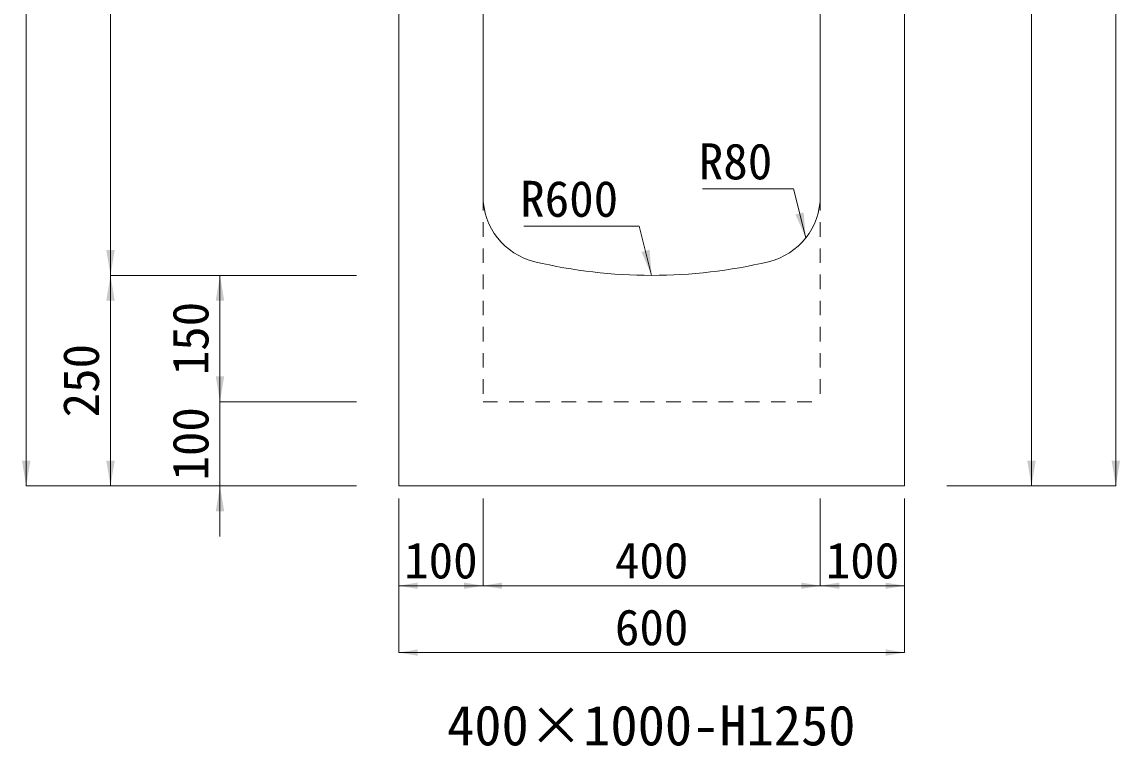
# Model space of a CAD drawing. Units: millimetres at full size. Extents: x -1934 to 78146, y -143454 to -112471.
# Drawn here: x 62826 to 64128, y -139928 to -139068 of the extents above; entities that cross this region are included whole.
import ezdxf
from ezdxf.enums import TextEntityAlignment as Align

# ---------------------------------------------------------------- set-up
doc = ezdxf.new("R2010")
doc.units = ezdxf.units.MM
doc.header["$LTSCALE"] = 23
doc.linetypes.add('USER3', pattern=[1.35, 0.75, -0.6])
for name, color, linetype, lineweight in [('0_2', 7, 'Continuous', 13), ('寸法線', 7, 'Continuous', 13), ('引出線', 4, 'Continuous', 13), ('本体', 2, 'Continuous', 13)]:
    doc.layers.add(name, color=color, linetype=linetype, lineweight=lineweight)
doc.styles.add('ＭＳ ゴシック', font='')
doc.styles.get('ＭＳ ゴシック').set_extended_font_data('MS Gothic')

# ---------------------------------------------------------------- blocks, each defined once
blk = doc.blocks.new('filled_arrow')
at = {"color": 0, "linetype": 'Continuous', "lineweight": -2}
blk.add_solid([(7.5, 1.25), (0, 0), (7.5, -1.25)], dxfattribs=at)

msp = doc.modelspace()

# ---------------------------------------------------------------- linework, layer by layer
at = {"layer": '寸法線'}
for p, q in [((62830.81, -138279.24), (62830.81, -139619.24)), ((64123.13, -139619.24), (64123.13, -138269.24)), ((62930.81, -138369.24), (62930.81, -139369.24)), ((64023.13, -139619.24), (64023.13, -138369.24)), ((62930.81, -139619.24), (62930.81, -139369.24)), ((63222.64, -139369.24), (62930.81, -139369.24)), ((63222.64, -139369.24), (62930.81, -139369.24)), ((63060.67, -139369.24), (63060.67, -139519.24)), ((63222.64, -139369.24), (63060.67, -139369.24)), ((63060.67, -139459.24), (63060.67, -139679.24)), ((63222.64, -139519.24), (63060.67, -139519.24)), ((63222.64, -139519.24), (63060.67, -139519.24)), ((63222.64, -139619.24), (62830.81, -139619.24)), ((63222.64, -139619.24), (62930.81, -139619.24)), ((63222.64, -139619.24), (63060.67, -139619.24)), ((63922.64, -139619.24), (64023.13, -139619.24)), ((63922.64, -139619.24), (64123.13, -139619.24))]:
    msp.add_line(p, q, dxfattribs=at)
at = {"layer": '寸法線', "lineweight": 9}
for p, q in [((63272.64, -139634.24), (63272.64, -139816.92)), ((63272.64, -139634.24), (63272.64, -139737.63)), ((63372.64, -139634.24), (63372.64, -139737.63)), ((63372.64, -139634.24), (63372.64, -139737.63)), ((63772.64, -139634.24), (63772.64, -139737.63)), ((63772.64, -139634.24), (63772.64, -139737.63)), ((63872.64, -139634.24), (63872.64, -139816.92)), ((63872.64, -139634.24), (63872.64, -139737.63)), ((63272.64, -139737.63), (63372.64, -139737.63)), ((63372.64, -139737.63), (63772.64, -139737.63)), ((63772.64, -139737.63), (63872.64, -139737.63)), ((63272.64, -139816.92), (63872.64, -139816.92))]:
    msp.add_line(p, q, dxfattribs=at)
at = {"layer": '引出線'}
for points in [[(63755.4, -139324.82), (63740.69, -139266.62), (63633, -139266.62)], [(63572.64, -139369.24), (63557.93, -139311.04), (63421, -139311.04)]]:
    msp.add_lwpolyline(points, dxfattribs=at)
at = {"layer": '本体', "lineweight": 20}
for p, q in [((63272.64, -139619.24), (63272.64, -138369.24)), ((63372.64, -139275.21), (63372.64, -138369.24)), ((63772.64, -139275.21), (63772.64, -138369.24)), ((63872.64, -139619.24), (63872.64, -138369.24)), ((63272.64, -139619.24), (63872.64, -139619.24))]:
    msp.add_line(p, q, dxfattribs=at)
at = {"layer": '本体', "linetype": 'USER3', "lineweight": 9}
for p, q in [((63372.64, -139275.21), (63372.64, -139519.24)), ((63772.64, -139275.21), (63772.64, -139519.24)), ((63372.64, -139519.24), (63772.64, -139519.24))]:
    msp.add_line(p, q, dxfattribs=at)
at = {"layer": '本体', "lineweight": 20}
for centre, radius, start, end in [((63452.64, -139275.21), 80, 180, 256.6576), ((63692.64, -139275.21), 80, 283.34225, 0), ((63572.64, -138769.24), 600, 256.6576, 283.34225)]:
    msp.add_arc(centre, radius, start, end, dxfattribs=at)

# ---------------------------------------------------------------- block references
at = {"layer": '寸法線', "xscale": 4, "yscale": 4}
for p, rotation in [((62930.81, -139369.24), 90), ((62930.81, -139369.24), 270), ((63060.67, -139369.24), 270), ((63060.67, -139519.24), 90), ((63060.67, -139519.24), 90), ((62830.81, -139619.24), 90), ((62930.81, -139619.24), 90), ((64023.13, -139619.24), 90), ((64123.13, -139619.24), 90), ((63060.67, -139619.24), 270)]:
    msp.add_blockref('filled_arrow', p, dxfattribs=dict(at, rotation=rotation))
at = {"layer": '寸法線', "lineweight": 9, "xscale": 3, "yscale": 3}
for p in [(63272.64, -139737.63), (63372.64, -139737.63), (63772.64, -139737.63), (63272.64, -139816.92)]:
    msp.add_blockref('filled_arrow', p, dxfattribs=at)
at = {"layer": '寸法線', "lineweight": 9, "xscale": 3, "yscale": 3, "rotation": 180}
for p in [(63372.64, -139737.63), (63772.64, -139737.63), (63872.64, -139737.63), (63872.64, -139816.92)]:
    msp.add_blockref('filled_arrow', p, dxfattribs=at)
at = {"layer": '引出線', "xscale": 4, "yscale": 4, "rotation": 104.2}
for p in [(63755.4, -139324.82), (63572.64, -139369.24)]:
    msp.add_blockref('filled_arrow', p, dxfattribs=at)

# ---------------------------------------------------------------- texts
at = {"layer": '0_2', "style": 'ＭＳ ゴシック'}
msp.add_text('400×1000-H1250', height=47.47, dxfattribs=at).set_placement((63572.16, -139903.39), align=Align.MIDDLE_CENTER)
at = {"layer": '寸法線', "style": 'ＭＳ ゴシック'}
for s, p in [('150', (63025.67, -139444.24)), ('250', (62895.81, -139494.24)), ('100', (63025.67, -139569.24))]:
    msp.add_text(s, height=42.72, rotation=90, dxfattribs=at).set_placement(p, align=Align.MIDDLE_CENTER)
for s, p in [('100', (63322.64, -139707.63)), ('400', (63572.64, -139707.63)), ('100', (63822.64, -139707.63)), ('600', (63572.64, -139786.92))]:
    msp.add_text(s, height=42.72, dxfattribs=at).set_placement(p, align=Align.MIDDLE_CENTER)
at = {"layer": '引出線', "style": 'ＭＳ ゴシック'}
for s, p in [('R80', (63715.69, -139212.62)), ('R600', (63532.93, -139257.04))]:
    msp.add_text(s, height=42.72, dxfattribs=at).set_placement(p, align=Align.TOP_RIGHT)

doc.saveas('drawing.dxf')
